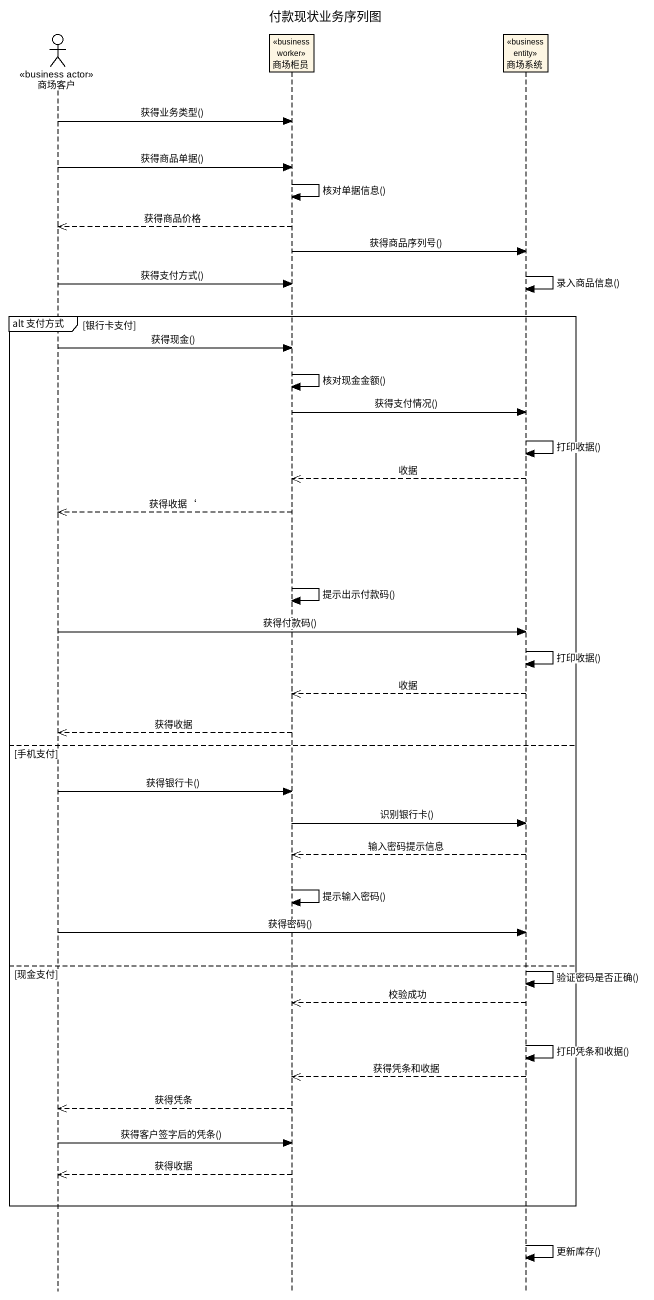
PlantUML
@startuml
title 付款现状业务序列图
hide footbox
actor 商场客户 <<business actor>>
participant 商场柜员 <<business worker>>
participant 商场系统 <<business entity>>

商场客户 -> 商场柜员 : 获得业务类型()
商场客户 -> 商场柜员 : 获得商品单据()
商场柜员 -> 商场柜员 : 核对单据信息()
商场柜员 -->> 商场客户 : 获得商品价格
商场柜员 -> 商场系统 : 获得商品序列号()
商场系统 -> 商场系统 : 录入商品信息()
商场客户 -> 商场柜员 : 获得支付方式()
group alt 支付方式 [银行卡支付]
  商场客户 -> 商场柜员 : 获得现金()
  商场柜员 -> 商场柜员 : 核对现金金额()
  商场柜员 -> 商场系统 : 获得支付情况()
  商场系统 -> 商场系统 : 打印收据()
  商场系统 -->> 商场柜员 : 收据
  商场柜员 -->> 商场客户 : 获得收据‘
  商场柜员 -> 商场柜员 : 提示出示付款码()
  商场客户 -> 商场系统 : 获得付款码()
  商场系统 -> 商场系统 : 打印收据()
  商场系统 -->> 商场柜员 : 收据
  商场柜员 -->> 商场客户 : 获得收据
else 手机支付
  商场客户 -> 商场柜员 : 获得银行卡()
  商场柜员 -> 商场系统 : 识别银行卡()
  商场系统 -->> 商场柜员 : 输入密码提示信息
  商场柜员 -> 商场柜员 : 提示输入密码()
  商场客户 -> 商场系统 : 获得密码()
else 现金支付
  商场系统 -> 商场系统 : 验证密码是否正确()
  商场系统 -->> 商场柜员 : 校验成功
  商场系统 -> 商场系统 : 打印凭条和收据()
  商场系统 -->> 商场柜员 : 获得凭条和收据
  商场柜员 -->> 商场客户 : 获得凭条
  商场客户 -> 商场柜员 : 获得客户签字后的凭条()
  商场柜员 -->> 商场客户 : 获得收据
end
商场系统 -> 商场系统 : 更新库存()
@enduml
